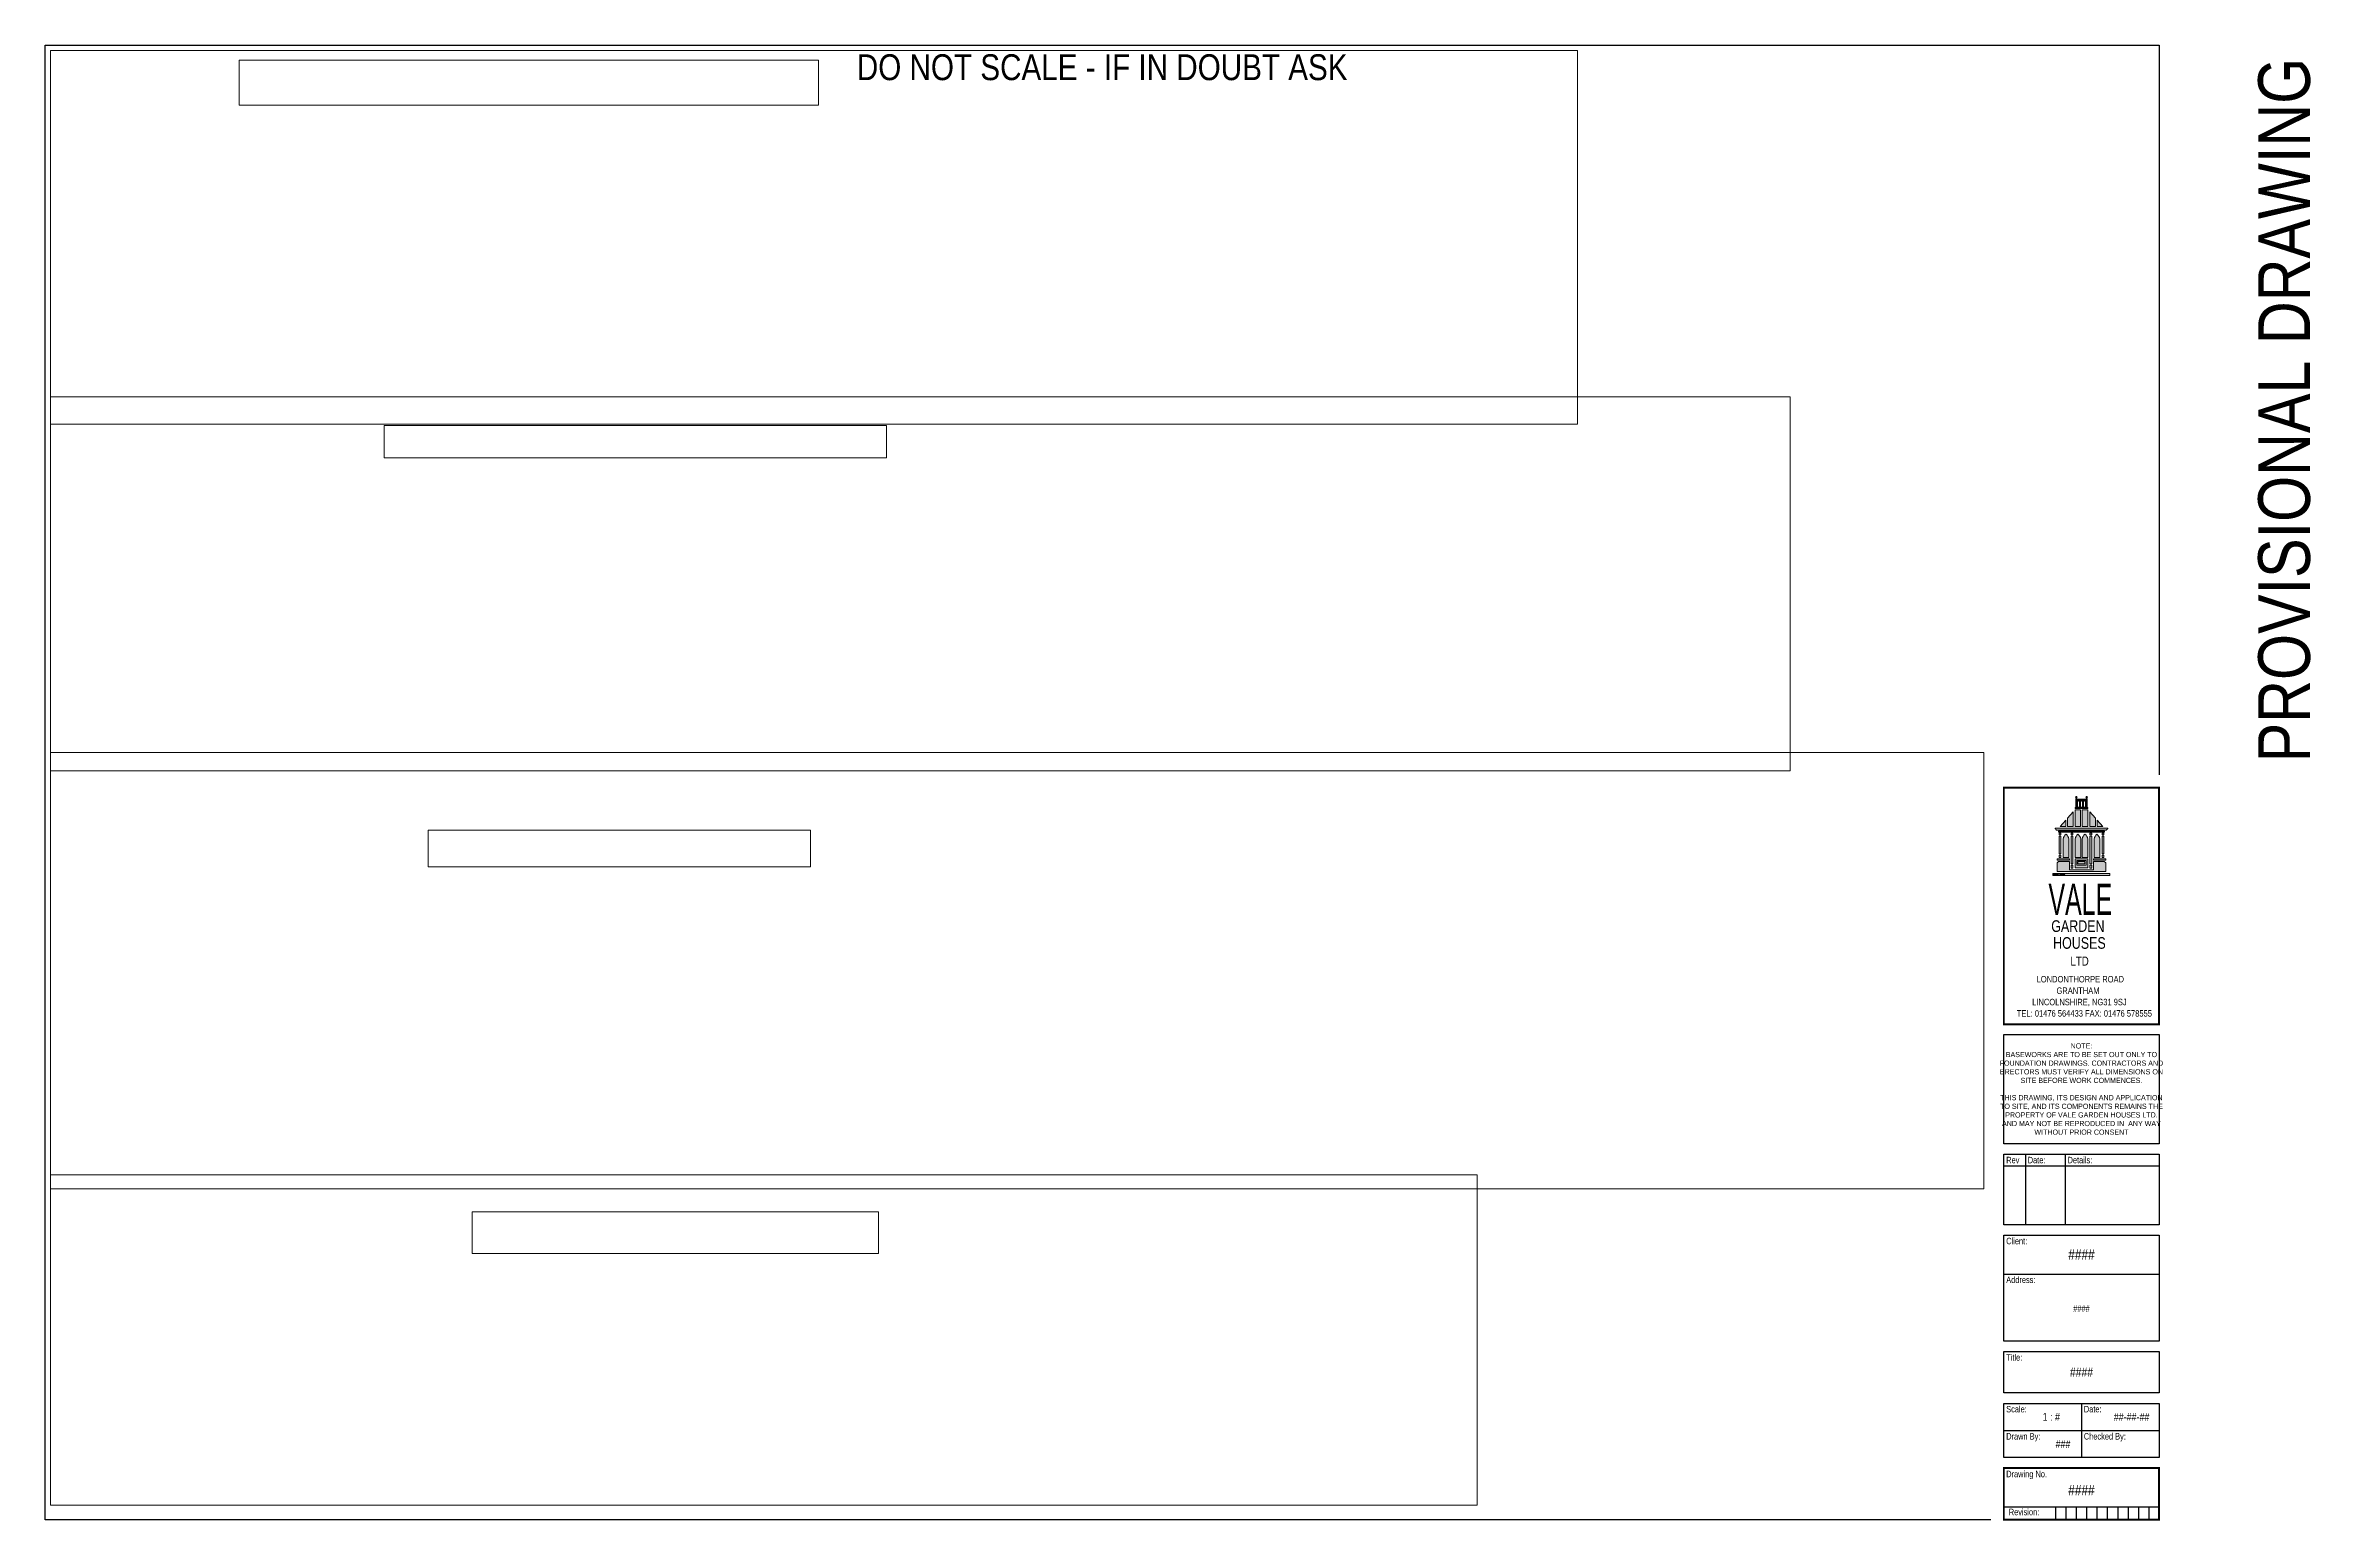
# Paper-space layout 'A1 SMALL COLUMNS' of a CAD drawing. Header units: millimetres. Extents: x 9 to 884, y 8 to 579.
import ezdxf
from ezdxf.enums import TextEntityAlignment as Align

# ---------------------------------------------------------------- set-up
doc = ezdxf.new("R2010")
doc.units = ezdxf.units.MM
doc.header["$LTSCALE"] = 10
doc.layers.add('01 - Title Block', color=7, linetype='Continuous')
doc.layers.add('MView', color=7, linetype='Continuous', plot=False)
doc.styles.add('1-1.5', font='romans.shx', dxfattribs={"height": 3})
doc.styles.add('Title1', font='ARIALN.TTF', dxfattribs={"height": 3})
doc.styles.add('Title2', font='BASKVILL.TTF', dxfattribs={"width": 0.8, "height": 3})

psp = doc.layouts.new('A1 SMALL COLUMNS')

# ---------------------------------------------------------------- hatches: boundary and pattern name
at = {"layer": '01 - Title Block'}
h = psp.add_hatch(color=252, dxfattribs=at)
h.paths.add_polyline_path([(789.74, 279.26), (787.58, 276.83), (789.74, 276.83)])
h.paths.add_polyline_path([(792.62, 282.5), (790.46, 280.07), (790.46, 276.83), (792.62, 276.83)])
h.paths.add_polyline_path([(795.5, 283.31), (793.34, 283.31), (793.34, 276.83), (795.5, 276.83)])
h.paths.add_polyline_path([(798.31, 283.31), (796.15, 283.31), (796.15, 276.83), (798.31, 276.83)])
h.paths.add_polyline_path([(799.03, 276.83), (801.19, 276.83), (801.19, 280.07), (799.03, 282.5)])
h.paths.add_polyline_path([(804.07, 276.83), (801.91, 279.26), (801.91, 276.83)])
h.paths.add_polyline_path([(805.54, 275.39), (805.54, 275.67), (805.76, 275.67, -0.414214), (806.05, 275.96), (806.05, 276.18), (785.6, 276.18), (785.6, 275.96, -0.414214), (785.89, 275.67), (786.1, 275.67), (786.1, 275.39)])
h.paths.add_polyline_path([(786.97, 275.04), (786.97, 274.59), (804.68, 274.59), (804.68, 275.04)])
h.paths.add_polyline_path([(802.87, 271.97, 0.197038), (801.79, 273.85, 0.197038), (800.71, 271.97), (800.71, 264.85), (802.87, 264.85)])
h.paths.add_polyline_path([(803.77, 274.23), (803.77, 273.59), (804.49, 273.59), (804.49, 274.23)])
h.paths.add_polyline_path([(803.77, 266.21), (804.49, 266.21), (804.49, 273.08), (803.77, 273.08)])
h.paths.add_polyline_path([(803.77, 264.85), (804.49, 264.85), (804.49, 265.71), (803.77, 265.71)])
h.paths.add_polyline_path([(800.46, 264.34), (800.46, 263.8), (805.18, 263.8), (805.18, 264.34)])
h.paths.add_polyline_path([(800.46, 263.35), (800.46, 260.08), (791.19, 260.08), (791.19, 263.35), (787.01, 263.35), (786.46, 262.8), (786.46, 259.4), (805.18, 259.4), (805.18, 262.8), (804.64, 263.35)])
h.paths.add_polyline_path([(799.09, 261.85), (799.09, 260.7), (799.81, 260.7), (799.81, 261.85)], flags=17)
h.paths.add_polyline_path([(799.81, 273.08), (799.09, 273.08), (799.09, 262.35), (799.81, 262.35)])
h.paths.add_polyline_path([(798.26, 260.84), (798.26, 264.34), (793.38, 264.34), (793.38, 260.84)])
h.paths.add_polyline_path([(794.03, 261.92), (794.03, 263.69), (797.62, 263.69), (797.62, 261.92)], flags=16)
h.paths.add_polyline_path([(797.18, 262.35), (797.18, 263.26), (794.46, 263.26), (794.46, 262.35)], flags=17)
h.paths.add_polyline_path([(792.55, 261.85), (791.83, 261.85), (791.83, 260.7), (792.55, 260.7)], flags=17)
h.paths.add_polyline_path([(791.83, 262.35), (792.55, 262.35), (792.55, 273.08), (791.83, 273.08)])
h.paths.add_polyline_path([(791.19, 263.8), (791.19, 264.34), (786.46, 264.34), (786.46, 263.8)])
h.paths.add_polyline_path([(788.77, 264.85), (790.93, 264.85), (790.93, 271.97, 0.197038), (789.85, 273.85, 0.197038), (788.77, 271.97)])
h.paths.add_polyline_path([(787.87, 265.71), (787.15, 265.71), (787.15, 264.85), (787.87, 264.85)])
h.paths.add_polyline_path([(787.15, 266.21), (787.87, 266.21), (787.87, 273.08), (787.15, 273.08)])
h.paths.add_polyline_path([(787.15, 273.59), (787.87, 273.59), (787.87, 274.23), (787.15, 274.23)])
h.paths.add_polyline_path([(791.83, 274.23), (791.83, 273.59), (792.55, 273.59), (792.55, 274.23)])
h.paths.add_polyline_path([(794.46, 273.85, 0.197038), (793.38, 271.97), (793.38, 264.85), (795.54, 264.85), (795.54, 271.97, 0.197038)])
h.paths.add_polyline_path([(796.1, 271.97), (796.1, 264.85), (798.26, 264.85), (798.26, 271.97, 0.197038), (797.18, 273.85, 0.197038)])
h.paths.add_polyline_path([(799.09, 273.59), (799.81, 273.59), (799.81, 274.23), (799.09, 274.23)])
h = psp.add_hatch(color=252, dxfattribs=at)
h.paths.add_polyline_path([(793.66, 284.17), (793.38, 284.17), (793.38, 283.81), (798.27, 283.81), (798.27, 284.17), (797.98, 284.17), (797.98, 287.7), (797.62, 287.7), (797.62, 287.41), (794.02, 287.41), (794.02, 287.7), (793.66, 287.7)])
h.paths.add_polyline_path([(794.67, 286.96, -0.155351), (795.05, 286.32), (795.05, 284.24), (794.3, 284.24), (794.3, 286.32, -0.155351)], flags=16)
h.paths.add_polyline_path([(795.45, 286.32, -0.155351), (795.82, 286.96, -0.155351), (796.2, 286.32), (796.2, 284.24), (795.45, 284.24)], flags=16)
h.paths.add_polyline_path([(796.6, 286.32, -0.155351), (796.98, 286.96, -0.155351), (797.35, 286.32), (797.35, 284.24), (796.6, 284.24)], flags=16)
h = psp.add_hatch(color=252, dxfattribs=at)
h.paths.add_polyline_path([(794.14, 288.17, 1), (793.55, 288.17, 1)])
h.paths.add_polyline_path([(798.1, 288.17, 1), (797.51, 288.17, 1)])
psp.add_hatch(color=252, dxfattribs=at).paths.add_polyline_path([(806.84, 257.93), (806.84, 258.68), (784.81, 258.68), (784.81, 257.93)])

# ---------------------------------------------------------------- linework, layer by layer
at = {"layer": '01 - Title Block', "color": 252, "lineweight": 0}
for p, q in [((792.62, 282.5), (790.46, 280.07)), ((794.02, 287.41), (797.62, 287.41)), ((794.3, 286.32), (794.3, 284.24)), ((794.3, 284.24), (795.05, 284.24)), ((795.05, 284.24), (795.05, 286.32)), ((795.45, 286.32), (795.45, 284.24)), ((795.45, 284.24), (796.2, 284.24)), ((796.2, 284.24), (796.2, 286.32)), ((796.6, 286.32), (796.6, 284.24)), ((796.6, 284.24), (797.35, 284.24)), ((797.35, 284.24), (797.35, 286.32)), ((799.03, 282.5), (801.19, 280.07)), ((785.6, 276.18), (806.05, 276.18)), ((785.6, 276.18), (785.6, 275.96)), ((785.89, 275.67), (786.1, 275.67)), ((786.1, 275.67), (786.1, 275.39)), ((805.54, 275.39), (786.1, 275.39)), ((789.74, 279.26), (787.58, 276.83)), ((788.77, 264.85), (788.77, 271.97)), ((790.93, 271.97), (790.93, 264.85)), ((793.38, 264.85), (793.38, 271.97)), ((795.54, 271.97), (795.54, 264.85)), ((796.1, 271.97), (796.1, 264.85)), ((798.26, 264.85), (798.26, 271.97)), ((800.71, 271.97), (800.71, 264.85)), ((801.91, 279.26), (804.07, 276.83)), ((802.87, 264.85), (802.87, 271.97)), ((805.76, 275.67), (805.54, 275.67)), ((805.54, 275.67), (805.54, 275.39)), ((806.05, 276.18), (806.05, 275.96)), ((787.01, 263.35), (786.46, 262.8)), ((786.46, 262.8), (786.46, 259.4)), ((791.19, 263.35), (787.01, 263.35)), ((790.93, 264.85), (788.77, 264.85)), ((791.19, 260.08), (791.19, 263.35)), ((795.54, 264.85), (793.38, 264.85)), ((796.1, 264.85), (798.26, 264.85)), ((804.64, 263.35), (800.46, 263.35)), ((800.46, 263.35), (800.46, 260.08)), ((800.71, 264.85), (802.87, 264.85)), ((805.18, 262.8), (804.64, 263.35)), ((805.18, 259.4), (805.18, 262.8)), ((786.46, 259.4), (805.18, 259.4)), ((800.46, 260.08), (791.19, 260.08))]:
    psp.add_line(p, q, dxfattribs=at)
at = {"layer": '01 - Title Block', "color": 1}
for p, q in [((774.14, 150.12), (774.14, 122.82)), ((789.54, 150.12), (789.54, 122.82)), ((765.82, 145.62), (825.82, 145.62)), ((765.82, 103.82), (825.82, 103.82)), ((795.82, 53.82), (795.82, 32.82)), ((765.82, 43.32), (825.82, 43.32)), ((765.82, 13.82), (825.82, 13.82)), ((785.82, 13.82), (785.82, 8.82)), ((789.82, 13.82), (789.82, 8.82)), ((793.82, 13.82), (793.82, 8.82)), ((797.82, 13.82), (797.82, 8.82)), ((801.82, 13.82), (801.82, 8.82)), ((805.82, 13.82), (805.82, 8.82)), ((809.82, 13.82), (809.82, 8.82)), ((813.82, 13.82), (813.82, 8.82)), ((817.82, 13.82), (817.82, 8.82)), ((821.82, 13.82), (821.82, 8.82))]:
    psp.add_line(p, q, dxfattribs=at)
at = {"layer": '01 - Title Block'}
for p in [(765.82, 8.82), (825.82, 13.82)]:
    psp.add_line(p, (825.82, 8.82), dxfattribs=at)
at = {"layer": '01 - Title Block', "color": 1}
psp.add_lwpolyline([(760.82, 8.82), (8.82, 8.82), (8.82, 578.82), (825.82, 578.82), (825.82, 296.82)], dxfattribs=at)
at = {"layer": '01 - Title Block', "const_width": 0.75}
for points in [[(765.82, 200.38), (825.82, 200.38), (825.82, 291.82), (765.82, 291.82)], [(765.82, 8.82), (825.82, 8.82), (825.82, 28.82), (765.82, 28.82)]]:
    psp.add_lwpolyline(points, close=True, dxfattribs=at)
at = {"layer": '01 - Title Block', "color": 252, "lineweight": 0}
for points in [[(790.46, 280.07), (790.46, 276.83), (792.62, 276.83), (792.62, 282.5)], [(793.66, 284.17), (793.38, 284.17), (793.38, 283.81), (798.27, 283.81), (798.27, 284.17), (797.98, 284.17)], [(794.02, 287.41), (794.02, 287.7), (793.66, 287.7), (793.66, 284.17)], [(793.66, 283.81), (794.02, 283.81)], [(797.98, 284.17), (797.98, 287.7), (797.62, 287.7), (797.62, 287.41)], [(797.62, 283.81), (797.98, 283.81)], [(801.19, 280.07), (801.19, 276.83), (799.03, 276.83), (799.03, 282.5)], [(787.58, 276.83), (789.74, 276.83), (789.74, 279.26)], [(804.07, 276.83), (801.91, 276.83), (801.91, 279.26)]]:
    psp.add_lwpolyline(points, dxfattribs=at)
for points in [[(793.34, 276.83), (795.5, 276.83), (795.5, 283.31), (793.34, 283.31)], [(798.31, 276.83), (796.15, 276.83), (796.15, 283.31), (798.31, 283.31)], [(786.97, 274.59), (804.68, 274.59), (804.68, 275.04), (786.97, 275.04)], [(787.87, 273.59), (787.15, 273.59), (787.15, 274.23), (787.87, 274.23)], [(787.87, 266.21), (787.15, 266.21), (787.15, 273.08), (787.87, 273.08)], [(792.55, 273.59), (791.83, 273.59), (791.83, 274.23), (792.55, 274.23)], [(792.55, 262.35), (791.83, 262.35), (791.83, 273.08), (792.55, 273.08)], [(799.09, 273.59), (799.81, 273.59), (799.81, 274.23), (799.09, 274.23)], [(799.09, 262.35), (799.81, 262.35), (799.81, 273.08), (799.09, 273.08)], [(803.77, 273.59), (804.49, 273.59), (804.49, 274.23), (803.77, 274.23)], [(803.77, 266.21), (804.49, 266.21), (804.49, 273.08), (803.77, 273.08)], [(791.19, 263.8), (786.46, 263.8), (786.46, 264.34), (791.19, 264.34)], [(787.87, 264.85), (787.15, 264.85), (787.15, 265.71), (787.87, 265.71)], [(798.26, 260.84), (793.38, 260.84), (793.38, 264.34), (798.26, 264.34)], [(797.62, 261.92), (794.03, 261.92), (794.03, 263.69), (797.62, 263.69)], [(797.18, 262.35), (794.46, 262.35), (794.46, 263.26), (797.18, 263.26)], [(800.46, 263.8), (805.18, 263.8), (805.18, 264.34), (800.46, 264.34)], [(803.77, 264.85), (804.49, 264.85), (804.49, 265.71), (803.77, 265.71)], [(784.81, 257.93), (806.84, 257.93), (806.84, 258.68), (784.81, 258.68)], [(792.55, 260.7), (791.83, 260.7), (791.83, 261.85), (792.55, 261.85)], [(799.09, 260.7), (799.81, 260.7), (799.81, 261.85), (799.09, 261.85)]]:
    psp.add_lwpolyline(points, close=True, dxfattribs=at)
at = {"layer": '01 - Title Block'}
for points in [[(765.82, 196.38), (825.82, 196.38), (825.82, 154.12), (765.82, 154.12)], [(765.82, 150.12), (825.82, 150.12), (825.82, 122.82), (765.82, 122.82)], [(765.82, 118.82), (825.82, 118.82), (825.82, 77.82), (765.82, 77.82)], [(765.82, 73.82), (825.82, 73.82), (825.82, 57.82), (765.82, 57.82)], [(765.82, 53.82), (825.82, 53.82), (825.82, 32.82), (765.82, 32.82)]]:
    psp.add_lwpolyline(points, close=True, dxfattribs=at)
at = {"layer": '01 - Title Block', "color": 252, "lineweight": 0}
for centre in [(793.84, 288.17), (797.8, 288.17)]:
    psp.add_circle(centre, 0.295, dxfattribs=at)
for centre, radius, start, end in [((795.48, 286.05), 1.21, 131.75919, 167.08059), ((793.86, 286.05), 1.21, 12.91941, 48.24081), ((796.63, 286.05), 1.21, 131.75919, 167.08059), ((795.02, 286.05), 1.21, 12.91941, 48.24081), ((797.78, 286.05), 1.21, 131.75919, 167.08059), ((796.17, 286.05), 1.21, 12.91941, 48.24081), ((785.6, 275.67), 0.288, 0, 90), ((791.6, 271.59), 2.85, 127.72506, 172.31166), ((788.11, 271.59), 2.85, 7.68834, 52.27494), ((796.21, 271.59), 2.85, 127.72506, 172.31166), ((792.72, 271.59), 2.85, 7.68834, 52.27494), ((798.93, 271.59), 2.85, 127.72506, 172.31166), ((795.44, 271.59), 2.85, 7.68834, 52.27494), ((803.54, 271.59), 2.85, 127.72506, 172.31166), ((800.05, 271.59), 2.85, 7.68834, 52.27494), ((806.05, 275.67), 0.288, 90, 180)]:
    psp.add_arc(centre, radius, start, end, dxfattribs=at)

# ---------------------------------------------------------------- texts
at = {"layer": '01 - Title Block', "style": 'Title2', "width": 0.6}
psp.add_text('VALE', height=12, dxfattribs=at).set_placement((795.38, 254.67), align=Align.TOP_CENTER)
at = {"layer": '01 - Title Block', "style": 'Title2', "width": 0.8}
for s, height, p in [('GARDEN', 4.5, (784.15, 236.06)), ('HOUSES', 4.5, (784.86, 229.54)), ('LONDONTHORPE ROAD', 2.5001, (778.5, 216.54)), ('LTD', 3.5, (791.57, 223.04)), ('LINCOLNSHIRE, NG31 9SJ', 2.5001, (776.78, 207.71)), ('GRANTHAM', 2.5, (786.16, 212.1)), ('TEL: 01476 564433 FAX: 01476 578555', 2.5001, (770.85, 203.32))]:
    psp.add_text(s, height=height, dxfattribs=at).set_placement(p)
at = {"layer": '01 - Title Block', "style": 'Title1'}
for s, p in [('Rev', (766.74, 146.62)), ('Date:', (775.06, 146.62)), ('Details:', (790.45, 146.62)), ('Client:', (766.74, 115.32)), ('Address:', (766.74, 100.32)), ('Title:', (766.74, 70.32)), ('Scale:', (766.74, 50.32)), ('Date:', (796.74, 50.32)), ('Drawn By:', (766.74, 39.82)), ('Checked By:', (796.74, 39.82)), ('Drawing No.', (766.74, 25.26)), ('Revision:', (767.74, 10.57))]:
    psp.add_text(s, height=2.5, dxfattribs=at).set_placement(p)
for s, p in [('1 : #', (780.82, 48.57)), ('##-##-##', (808.32, 48.57)), ('###', (785.82, 38.07))]:
    psp.add_text(s, height=3, dxfattribs=at).set_placement(p, align=Align.MIDDLE_LEFT)
at = {"layer": '01 - Title Block', "color": 1, "insert": (417.32, 570.28), "char_height": 10, "width": 250.7609, "attachment_point": 5, "style": 'Title1'}
psp.add_mtext('DO NOT SCALE - IF IN DOUBT ASK', dxfattribs=at)
at = {"layer": '01 - Title Block', "color": 253, "insert": (874.28, 437.82), "char_height": 20, "attachment_point": 5, "rotation": 90, "style": 'Title1'}
psp.add_mtext('PROVISIONAL DRAWING', dxfattribs=at)
at = {"layer": '01 - Title Block', "color": 252, "insert": (784.98, 258.57), "char_height": 0.5046, "width": 9.0405, "attachment_point": 1, "style": '1-1.5'}
psp.add_mtext('stuart timms', dxfattribs=at)
at = {"layer": '01 - Title Block', "style": 'Title1'}
for s, insert, char_height, width, attachment_point in [('NOTE:\\PBASEWORKS ARE TO BE SET OUT ONLY TO \\PFOUNDATION DRAWINGS. CONTRACTORS AND \\PERECTORS MUST VERIFY ALL DIMENSIONS ON\\PSITE BEFORE WORK COMMENCES.\\P\\PTHIS DRAWING, ITS DESIGN AND APPLICATION \\PTO SITE, AND ITS COMPONENTS REMAINS THE \\PPROPERTY OF VALE GARDEN HOUSES LTD.\\PAND MAY NOT BE REPRODUCED IN  ANY WAY \\PWITHOUT PRIOR CONSENT', (795.82, 193), 2, 68.7106, 2), ('####', (795.82, 111.32), 4, 50, 5), ('####', (795.82, 90.41), 2.5, 50, 5), ('####', (795.82, 65.82), 3.5, 50, 5), ('####', (795.82, 20.32), 4, 50, 5)]:
    psp.add_mtext(s, dxfattribs=dict(at, insert=insert, char_height=char_height, width=width, attachment_point=attachment_point))

# ---------------------------------------------------------------- viewports
at = {"layer": 'MView', "color": 2}
psp.add_viewport(center=(305.95, 504.56), size=(590.26, 144.5243), view_center_point=(22189.89, -6217.475), view_height=289.04865, dxfattribs=at)
for center, size, view_center_point, view_height, status in [((195.72, 564.36), (224.03, 17.35049), (21947.03, -5497.822), 79.229946, 9), ((347.04, 370.63), (672.44, 144.5243), (22247.566, -7660.95), 289.04865, 3), ((236.85, 425.54), (194.1, 12.52153), (21940.755, -6935.722), 64.602479, 6), ((384.47, 221.11), (747.29, 168.6237), (23886.811, -6189.442), 337.24758, 4), ((230.73, 268.27), (147.76, 14.20403), (23582.528, -5496.827), 92.014368, 8), ((286.55, 78.3), (551.46, 127.7493), (23876.448, -7625.924), 255.4986, 5), ((252.35, 119.8), (157.1, 16.0966), (23612.371, -6952.013), 103.76567, 7)]:
    psp.add_viewport(center=center, size=size, view_center_point=view_center_point, view_height=view_height, status=status, dxfattribs=at)

doc.saveas('drawing.dxf')
